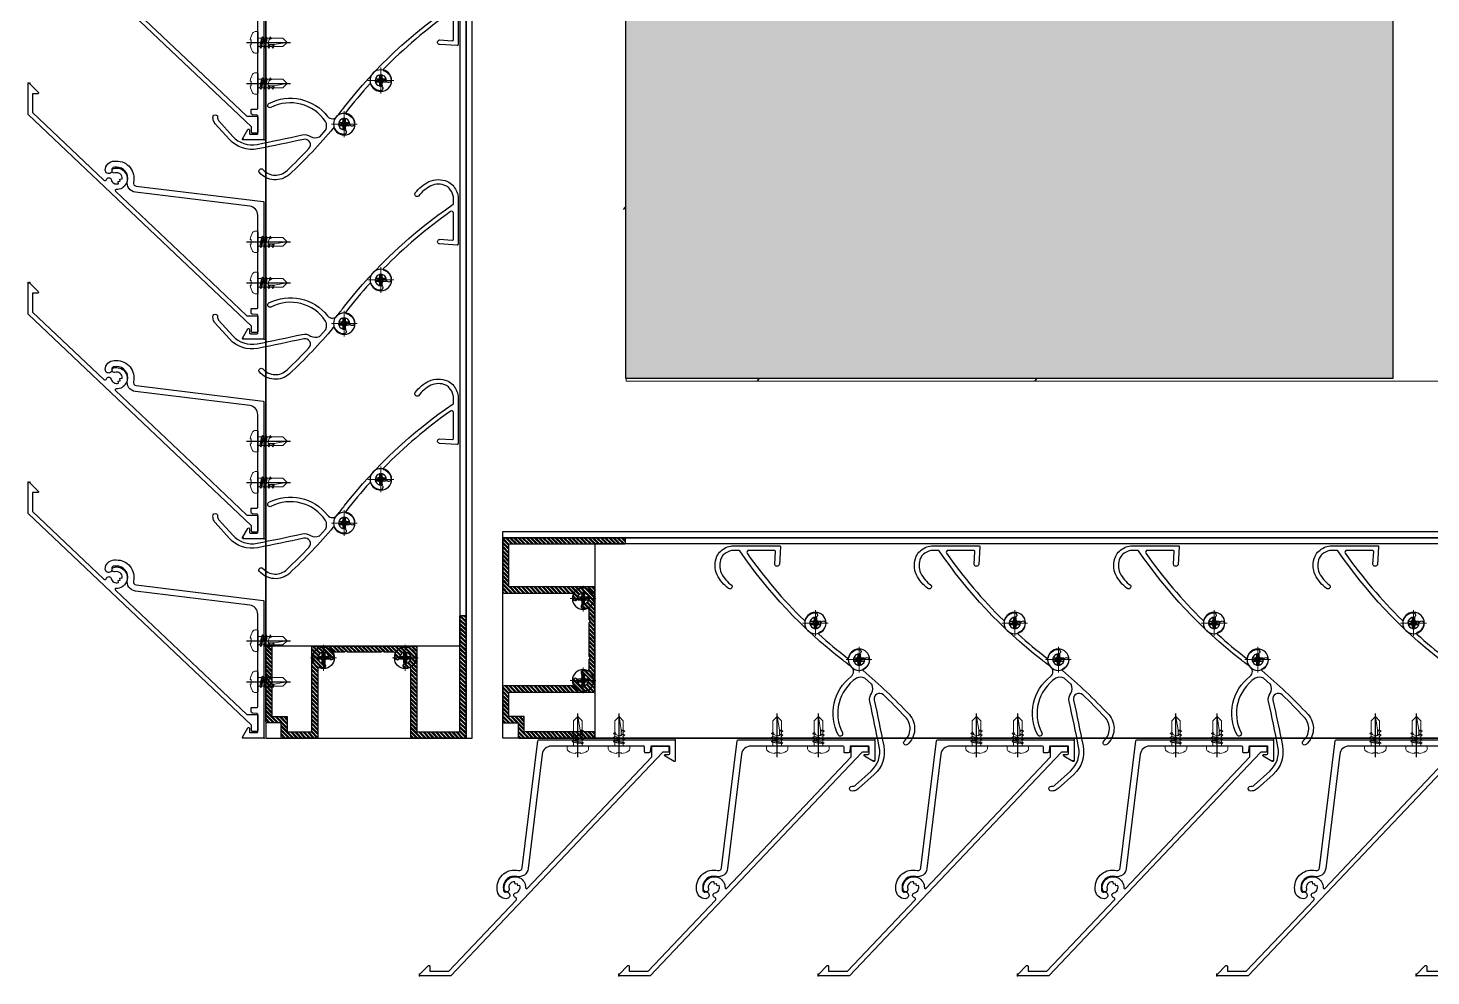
# Model space of a CAD drawing. Header units: millimetres. Extents: x 652937 to 1670132, y 1473552 to 2851037.
# Drawn here: x 754603.4 to 755060.8, y 1540720.6 to 1541029.5 of the extents above; entities that cross this region are included whole.
import ezdxf

# ---------------------------------------------------------------- set-up
doc = ezdxf.new("R2010")
doc.units = ezdxf.units.MM
doc.linetypes.add('CENTER', pattern=[50.800000000000004, 31.75, -6.35, 6.35, -6.35])
doc.linetypes.add('HIDDEN', pattern=[0.375, 0.25, -0.125])
for name, color, linetype in [('000 - CONCRETE_COL_HATCH_', 251, 'Continuous'), ('000 - CONCRETE_COL_MAIN_COLOR_1', 5, 'Continuous'), ('000 - CONCRETE_COL_WIPEOUT_', 250, 'Continuous'), ('010 - ASPG_ACCESSORIES_MAIN_COLOR_1', 1, 'Continuous'), ('010 - ASPG_EXTR_MAIN_COLOR_2', 2, 'Continuous'), ('010 - ASPG_FRAMING_CUT_COLOR_4', 4, 'Continuous'), ('010 - ASPG_FRAMING_HATCH_', 251, 'Continuous'), ('010 - ASPG_FRAMING_MAIN_COLOR_2', 2, 'Continuous'), ('010 - ASPG_FRAMING_SUB_COLOR_2', 1, 'Continuous'), ('010 - ASPG_FRAMING_WIPEOUT_', 250, 'Continuous'), ('BOLT & SCREW', 251, 'Continuous'), ('Center Line', 1, 'CENTER'), ('DIM', 1, 'Continuous'), ('TEXT', 3, 'Continuous')]:
    doc.layers.add(name, color=color, linetype=linetype)
doc.layers.add('010 - ASPG_EXTR_DEF_SUB', color=250, linetype='Continuous', plot=False)
for name, color, linetype, lineweight in [('12-GRID', 1, 'CENTER', 13), ('A-WALL', 2, 'Continuous', 25), ('S-230-A-FLOOR', 2, 'Continuous', 9), ('SCREW', 8, 'Continuous', 5)]:
    doc.layers.add(name, color=color, linetype=linetype, lineweight=lineweight)

# ---------------------------------------------------------------- blocks, each defined once
blk = doc.blocks.new('C25')
at = {"layer": 'S-230-A-FLOOR', "color": 251}
for p, q in [((-2.328306436538696e-10, 0.06864600256085396), (-6.984919309616089e-10, -0.06864600256085396)), ((-0.0686460027936846, 0), (0.0686460017459467, -2.328306436538696e-10))]:
    blk.add_line(p, q, dxfattribs=at)
at = {"layer": 'S-230-A-FLOOR', "color": 11, "linetype": 'HIDDEN', "ltscale": 5}
blk.add_lwpolyline([(0.1249999984866008, 0.1999999999534339), (0.1249999989522621, -0.2000000001862645), (-0.1250000006984919, -0.2000000004190952), (-0.1250000004656613, 0.1999999997206032)], close=True, dxfattribs=at)
blk = doc.blocks.new('*U8334')
blk.add_wipeout([(125.02906553161912, 200.01819018012532), (125.0290655316191, -200.01805792056334), (-125.0289782335518, -200.0180787968487), (-125.0289782335518, 200.01816930383995)]).dxf.layer = '000 - CONCRETE_COL_WIPEOUT_'
at = {"layer": '000 - CONCRETE_COL_HATCH_'}
h = blk.add_hatch(dxfattribs=at)
h.set_pattern_fill('AR-CONC', color=256, scale=0.05, style=0)
h.set_pattern_definition([(49.99999999999999, (0, 0), (9.1092334498002, -0.7969542769451543), [0.9525000000000001, -10.4775]), (355, (0, 0), (-1.762171071248467, 9.552842261951758), [0.762, -8.3820292085]), (100.4514447, (0.7591003500000001, -0.066412675), (7.347062354517664, 8.755887595609755), [0.80950044, -8.904512229999998]), (46.18420000000001, (0, 2.54), (13.5539520446065, -2.102116396636358), [1.42875, -15.71625]), (96.63555760999996, (1.129495, 2.364825), (11.87020670257515, 12.37130622988608), [1.214251157, -13.356780408]), (351.1841511700001, (0, 2.54), (11.87020670324885, 12.37130622927663), [1.1429983535, -12.572986596]), (21, (1.27, 1.905), (7.580719563456625, -5.11325990935438), [0.9525000000000001, -10.4775]), (326.0000000000001, (1.27, 1.905), (3.090101417382354, 9.209398306115963), [0.762, -8.382]), (71.45144499999999, (1.90172663, 1.478895005), (10.67082096393581, 4.096138444295263), [0.8095004400000001, -8.90449688]), (37.50000000000001, (0, 0), (0.1544301625295909, 4.227751943657656), [0, -8.2804, 0, -8.509, 0, -8.41375]), (7.499999999999999, (0, 0), (3.340983125515288, 5.009028740905975), [0, -4.8514, 0, -8.0899, 0, -3.20675]), (327.5, (-2.8321, 0), (6.77952975834357, -0.2864371996336722), [0, -3.175, 0, -9.906, 0, -13.1445]), (317.5, (-4.1021, 0), (7.406459069300903, 1.271324551666652), [0, -4.1275, 0, -6.578600000000001, 0, -9.3345])])
h.paths.add_polyline_path([(-125.0290218825891, -200.018134488487), (-125.0290218825891, 200.0181136122017), (125.0290218825891, 200.018134488487), (125.0290218825891, -200.0181136122017)])
at = {"layer": '000 - CONCRETE_COL_MAIN_COLOR_1'}
blk.add_lwpolyline([(-125.0290218825891, -200.018134488487), (-125.0290218825891, 200.0181136122017), (125.0290218825891, 200.018134488487), (125.0290218825891, -200.0181136122017), (-125.0290218825891, -200.018134488487)], close=True, dxfattribs=at)
blk = doc.blocks.new('W-1-PP18-ST_ENT3_REV02_20260413-050421_PP18_ENT3_MAIN_PLAN')
at = {"layer": 'TEXT'}
h = blk.add_hatch(dxfattribs=at)
h.set_pattern_fill('ANSI34', color=250, scale=21.83100767730449, angle=305.7689957793228)
h.set_pattern_definition([(230.0083080653204, (16484.82354204194, -22407.65041881241), (318.6218556715972, -267.276760314056), []), (230.0083080653204, (16387.17373050773, -22416.20793845505), (318.6218556715972, -267.276760314056), []), (230.0083080653204, (16289.52391897351, -22424.76545809768), (318.6218556715972, -267.276760314056), []), (230.0083080653204, (16191.87388997548, -22433.3229965996), (318.6218556715972, -267.276760314056), [])])
h.paths.add_polyline_path([(8351.9099206666, -15550.10326229967), (8350.218025129521, 1004.77125053294), (20060.18423601077, 1006.600863533095), (20061.87613178068, -15548.27364929952)], flags=16)
h.paths.add_polyline_path([(8201.931672031293, -15700.12501231395), (8201.109208492795, 1155.654514906928), (20210.65068731573, 1155.931012239307), (20211.47315085423, -15699.84851498157)])
at = {"layer": 'A-WALL', "color": 2, "lineweight": 13}
blk.add_lwpolyline([(19934.87964649708, 1155.923065263778), (20209.82150998921, 1155.924234772101), (20209.88444830314, 730.0233794376254)], dxfattribs=at)
at = {"layer": 'DIM', "color": 4, "xscale": 1000, "yscale": 1000, "zscale": 1000, "rotation": 180.0083083312035}
blk.add_blockref('C25', (20084.85064210859, 955.0269860774279), dxfattribs=at)
blk.add_blockref('*U8334', (20084.85064298171, 955.0269863102585))
blk = doc.blocks.new('*U9351')
at = {"layer": '12-GRID', "color": 8, "linetype": 'CENTER'}
for p, q in [((5.684341886080801e-14, -6.200000000000029), (5.684341886080801e-14, 2.200000000000029)), ((-4.199999999999973, -2), (4.200000000000085, -2))]:
    blk.add_line(p, q, dxfattribs=at)
at = {"layer": 'BOLT & SCREW'}
for p, q in [((-0.553537628269381, -1.771128018217196), (-1.767499999999847, -1.558125000000442)), ((-0.553537628269381, -2.228871981782805), (-1.767500000000483, -2.441875000000354)), ((-0.4577439635652332, -1.771128018217196), (-0.8837500000000146, -1.558125000000442)), ((-0.4577439635652332, -2.228871981782805), (-0.8837500000000146, -2.441875000000354)), ((-0.2288719817826677, -1.446462371730204), (-0.4418749999998197, -0.2325000000002947)), ((-0.2288719817826677, -1.542256036434869), (-0.4418749999998197, -1.116250000000048)), ((-0.2288719817826677, -2.457743963565131), (-0.4418749999998197, -2.883750000000271)), ((-0.2288719817821107, -2.553537628269438), (-0.4418749999998197, -3.767500000000023)), ((0.2288719817822642, -1.446462371730562), (0.4418749999996946, -0.2324999999999764)), ((0.2288719817822642, -1.542256036434869), (0.4418749999996946, -1.116250000000048)), ((0.4418749999996946, -2.883750000000271), (0.2288719817829008, -2.457743963565131)), ((0.2288719817829008, -2.553537628269438), (0.4418749999999732, -3.767500000000023)), ((0.4577439635647103, -1.771128018217196), (0.8837499999994917, -1.558125000000442)), ((0.4577439635647103, -2.228871981782805), (0.8837500000001283, -2.441874999999877)), ((0.5535376282692559, -1.771128018217196), (1.767500000000001, -1.558125000000124)), ((0.5535376282692559, -2.228871981782805), (1.767500000000001, -2.441874999999877))]:
    blk.add_line(p, q, dxfattribs=at)
for points in [[(-1.767500000000006, -1.558125000000442), (-0.8837500000001342, -1.558125000000442, 0.4142135623730394), (-0.4418749999998197, -1.116250000000048), (-0.4418749999998197, -0.2325000000002947), (0.4418749999996946, -0.2324999999999764), (0.4418749999996946, -1.116250000000048, 0.4142135623731505), (0.8837500000000089, -1.558125000000442), (1.76750000000012, -1.558125000000124), (1.76750000000012, -2.441874999999877), (0.8837500000000089, -2.441874999999877, 0.414213562373095), (0.4418749999996946, -2.883750000000271), (0.4418749999999732, -3.767500000000023), (-0.4418749999998197, -3.767500000000023), (-0.4418749999998197, -2.883750000000271, 0.4142135623730397), (-0.8837500000001342, -2.441875000000354), (-1.767500000000483, -2.441875000000354)], [(0.2288719817829008, -2.457743963565131, -0.414213562373095), (0.4577439635645909, -2.228871981782805), (0.5535376282692559, -2.228871981782805), (0.5535376282692559, -1.771128018217196), (0.4577439635645909, -1.771128018217196, -0.4142135623730951), (0.228871981782105, -1.542256036434869), (0.228871981782105, -1.446462371730562), (-0.2288719817826677, -1.446462371730204), (-0.2288719817826677, -1.542256036434869, -0.4142135623730951), (-0.4577439635649944, -1.771128018217196), (-0.553537628269381, -1.771128018217196), (-0.553537628269381, -2.228871981782805), (-0.4577439635649944, -2.228871981782805, -0.4142135623730951), (-0.2288719817826677, -2.457743963565131), (-0.2288719817822698, -2.553537628269438), (0.2288719817829008, -2.553537628269438)]]:
    blk.add_lwpolyline(points, format="xyb", close=True, dxfattribs=at)
blk.add_circle((5.684341886080801e-14, -2), 3.5, dxfattribs=at)
blk = doc.blocks.new('000_ASPG_TYP_FILES_20260218-010703_FRAME_EXTR_')
at = {"layer": '010 - ASPG_FRAMING_HATCH_'}
h = blk.add_hatch(dxfattribs=at)
h.set_pattern_fill('ANSI32', color=256, scale=0.1, angle=180)
h.set_pattern_definition([(225, (0, 0), (0.6735192090801866, -0.6735192090801868), []), (225, (-0.4490130000000001, 5.498823332255506e-17), (0.6735192090801866, -0.6735192090801868), [])])
edge = h.paths.add_edge_path()
edge.add_line((1.999999996740371, 15.99999999965075), (1.999999996740371, 1.999999999941792))
edge.add_line((1.999999996740371, 1.999999999941792), (39.69999999750871, 1.999999999941792))
edge.add_arc((39.69999999730499, 1.700000000040752), 0.2999999999010399, -3.891028654834372e-08, 89.99999996109239, ccw=False)
edge.add_line((39.99999999720603, 1.699999999837019), (39.99999999720603, 0.2999999996973202))
edge.add_arc((39.69999999750872, 0.2999999996973131), 0.2999999996973131, -90.00000000000142, 1.4210854715202004e-12, ccw=False)
edge.add_line((39.69999999750871, 0), (0.2999999996973202, 0))
edge.add_arc((0.2999999996973273, 0.2999999996973273), 0.2999999996973273, 180.0000000000013, 269.99999999999864, ccw=False)
edge.add_line((0, 0.2999999996973202), (0, 17.69999999989523))
edge.add_arc((0.2999999999301508, 17.70000000012806), 0.2999999999301508, 90.00000004446741, 180.0000000444674, ccw=False)
edge.add_line((0.2999999996973202, 18.00000000005821), (22.5570233851904, 18.00000000005821))
edge.add_arc((22.5570233856712, 18.50000000026317), 0.5000000002049632, 269.9999999449049, 380.2095453190142)
edge.add_arc((26.1699999981368, 19.82999999686102), 3.349999998908497, 182.0637942974167, 200.2095453254992, ccw=False)
edge.add_arc((23.58168000320438, 19.73672835517209), 0.7599999998138507, 2.0637943418387863, 182.0637943418388, ccw=False)
edge.add_arc((26.16999999910358, 19.82999999939922), 1.830000000338361, 182.0637943388468, 447.9362056470717)
edge.add_arc((26.263271644013, 22.41831999551505), 0.7600000000549151, 87.93620564125177, 267.9362056412518, ccw=False)
edge.add_arc((26.16999999863267, 19.8300000075356), 3.349999992334041, 69.79045460402187, 87.9362056313708, ccw=False)
edge.add_arc((27.49999999788272, 23.44297661244421), 0.5000000006038865, 249.7904545688332, 359.9999999442181)
edge.add_line((27.9999999984866, 23.44297661195742), (27.9999999984866, 26.67999999993481))
edge.add_line((27.9999999984866, 26.67999999993481), (28.49999999674037, 27.17999999958556))
edge.add_line((28.49999999674037, 27.17999999958556), (27.9999999984866, 27.67999999970198))
edge.add_line((27.9999999984866, 27.67999999970198), (27.9999999984866, 38.61999999982072))
edge.add_line((27.9999999984866, 38.61999999982072), (28.49999999674037, 39.11999999993714))
edge.add_line((28.49999999674037, 39.11999999993714), (27.9999999984866, 39.62000000005355))
edge.add_line((27.9999999984866, 39.62000000005355), (27.9999999984866, 42.85702338756528))
edge.add_arc((27.49999999787862, 42.85702338707262), 0.5000000006079759, 5.645408219420843e-08, 110.2095454304945)
edge.add_arc((26.16999999884449, 46.46999999186602), 3.349999992147246, 272.0637943651193, 290.20954539329375, ccw=False)
edge.add_arc((26.263271644013, 43.88168000403675), 0.7600000000258301, 92.06379435882718, 272.0637943588272, ccw=False)
edge.add_arc((26.16999999910502, 46.47000000012492), 1.830000000339747, 272.0637943528818, 537.9362056611998)
edge.add_arc((23.58168000320438, 46.56327164435061), 0.7599999998138507, 177.9362056581612, 357.9362056581612, ccw=False)
edge.add_arc((26.16999999825318, 46.47000000263876), 3.349999999025627, 159.7904546748206, 177.9362057022633, ccw=False)
edge.add_arc((22.55702338551316, 47.7999999994954), 0.500000000434755, 339.790454661877, 450.0000000369852)
edge.add_line((22.5570233851904, 48.29999999993015), (0.2999999996973202, 48.29999999993015))
edge.add_arc((0.2999999996973095, 48.59999999962746), 0.2999999996973131, 179.9999999999987, 270.00000000000205, ccw=False)
edge.add_line((0, 48.59999999962747), (0, 59.99999999994179))
edge.add_arc((0.2999999996973202, 59.99999999994179), 0.2999999996973202, 90, 180, ccw=False)
edge.add_line((0.2999999996973202, 60.29999999963911), (4.999999997438863, 60.29999999963911))
edge.add_line((4.999999997438863, 60.29999999963911), (4.999999997438863, 64.99999999959255))
edge.add_arc((5.299999997369017, 64.99999999982538), 0.2999999999301544, 90.0000000444681, 180.0000000444674, ccw=False)
edge.add_line((5.299999997136183, 65.29999999975553), (29.99999999883585, 65.29999999975553))
edge.add_line((29.99999999883585, 65.29999999975553), (29.99999999883585, 63.59999999997672))
edge.add_arc((29.69999999890567, 63.59999999974391), 0.2999999999301721, -89.99999995552861, 4.4463320136856055e-08, ccw=False)
edge.add_line((29.69999999913853, 63.29999999981374), (7.299999997485429, 63.29999999981374))
edge.add_arc((7.29999999771826, 62.99999999988358), 0.2999999999301508, 90.00000004446738, 180.0000000444674)
edge.add_line((6.999999997788109, 62.99999999965075), (6.999999997788109, 58.29999999969732))
edge.add_line((6.999999997788109, 58.29999999969732), (2.300000000162981, 58.29999999969732))
edge.add_arc((2.299999998300336, 57.99999999813735), 0.3000000015599653, 89.99999964426098, 179.999999644261)
edge.add_line((1.999999996740371, 58), (1.999999996740371, 50.60000000003492))
edge.add_arc((2.299999998533172, 50.60000000166475), 0.3000000017928013, 180.000000311273, 270.0000003112706)
edge.add_line((2.300000000162981, 50.29999999987194), (29.69999999913853, 50.29999999987194))
edge.add_arc((29.6999999989348, 49.9999999999709), 0.299999999901047, -3.890897914970992e-08, 89.99999996109108, ccw=False)
edge.add_line((29.99999999883585, 49.99999999976717), (29.99999999883585, 26.67999999993481))
edge.add_line((29.99999999883585, 26.67999999993481), (29.99999999883585, 16.29999999981374))
edge.add_arc((29.6999999989057, 16.2999999995809), 0.2999999999301508, -89.99999995553259, 4.446741286301403e-08, ccw=False)
edge.add_line((29.69999999913853, 15.99999999965075), (1.999999996740371, 15.99999999965075))
at = {"layer": '010 - ASPG_FRAMING_CUT_COLOR_4'}
blk.add_lwpolyline([(1.999999996740371, 15.99999999965075), (1.999999996740371, 1.999999999941792), (39.69999999750871, 1.999999999941792, -0.4142135623731089), (39.99999999720603, 1.699999999837019), (39.99999999720603, 0.2999999996973202, -0.4142135623731089), (39.69999999750871, 0), (0.2999999996973202, 0, -0.4142135623730811), (0, 0.2999999996973202), (0, 17.69999999989523, -0.4142135623730951), (0.2999999996973202, 18.00000000005821), (22.5570233851904, 18.00000000005821, 0.5217296884731124), (23.02624112786725, 18.67272727261297, -0.07934163687482358), (22.82217297761235, 19.70935906958766, -1), (24.34118702879641, 19.76409764075652, 2.296345716993233), (26.23590235819574, 21.65881296969019, -1), (26.29064092983026, 23.17782702133991, -0.0793416368716021), (27.32727272447664, 22.9737588702119, 0.5217296884801942), (27.9999999984866, 23.44297661195742), (27.9999999984866, 26.67999999993481), (28.49999999674037, 27.17999999958556), (27.9999999984866, 27.67999999970198), (27.9999999984866, 38.61999999982072), (28.49999999674037, 39.11999999993714), (27.9999999984866, 39.62000000005355), (27.9999999984866, 42.85702338756528, 0.5217296884727316), (27.32727272447664, 43.3262411293108, -0.07934163687522733), (26.29064092983026, 43.122172978241, -1), (26.23590235819574, 44.64118702983251, 2.296345716995783), (24.34118702879641, 46.53590235876618, -1), (22.82217297761235, 46.59064092993503, -0.07934163687201433), (23.02624112786725, 47.62727272690972, 0.5217296884786579), (22.5570233851904, 48.29999999993015), (0.2999999996973202, 48.29999999993015, -0.4142135623731158), (0, 48.59999999962747), (0, 59.99999999994179, -0.414213562373095), (0.2999999996973202, 60.29999999963911), (4.999999997438863, 60.29999999963911), (4.999999997438863, 64.99999999959255, -0.4142135623730879), (5.299999997136183, 65.29999999975553), (29.99999999883585, 65.29999999975553), (29.99999999883585, 63.59999999997672, -0.4142135623730533), (29.69999999913853, 63.29999999981374), (7.299999997485429, 63.29999999981374, 0.4142135623730949), (6.999999997788109, 62.99999999965075), (6.999999997788109, 58.29999999969732), (2.300000000162981, 58.29999999969732, 0.4142135623730948), (1.999999996740371, 58), (1.999999996740371, 50.60000000003492, 0.4142135623730845), (2.300000000162981, 50.29999999987194), (29.69999999913853, 50.29999999987194, -0.4142135623730951), (29.99999999883585, 49.99999999976717), (29.99999999883585, 26.67999999993481), (29.99999999883585, 16.29999999981374, -0.4142135623730951), (29.69999999913853, 15.99999999965075)], format="xyb", close=True, dxfattribs=at)
for p in [(26.16999999736436, 48.46999999973923), (26.16999999736436, 21.82999999966705)]:
    blk.add_blockref('*U9351', p)
blk = doc.blocks.new('PZG35-9D5')
at = {"layer": 'Center Line'}
blk.add_line((1.4210854715202e-14, 3.733653355866409), (1.4210854715202e-14, -10.53404386090006), dxfattribs=at)
at = {"layer": 'SCREW', "color": 8}
for p, q in [((-1.399999999999963, 2.842170943040401e-14), (-1.399999999999963, -1.090192378864657)), ((1.399999999999991, 0), (1.399999999999991, -0.5901923788647139)), ((-1.850000000000009, -1.399999999999977), (1.850000000000037, -0.8999999999999773)), ((-1.850000000000009, -1.399999999999977), (-1.399999999999963, -1.090192378864685)), ((-1.850000000000009, -1.399999999999977), (-1.399999999999963, -1.709807621135297)), ((-1.850000000000009, -2.699999999999989), (1.850000000000037, -2.199999999999989)), ((-1.850000000000009, -2.699999999999989), (-1.399999999999963, -2.390192378864697)), ((-1.850000000000009, -2.699999999999989), (-1.399999999999963, -3.009807621135309)), ((-1.850000000000009, -4), (-1.399999999999963, -3.690192378864708)), ((-1.850000000000009, -4), (-0.9911470940920566, -3.883938796498938)), ((-1.850000000000009, -4), (-1.399999999999963, -4.30980762113532)), ((-1.399999999999963, -1.090192378864685), (1.399999999999991, -0.5901923788646855)), ((-1.399999999999963, -1.709807621135297), (1.399999999999991, -1.209807621135297)), ((-1.399999999999963, -1.709807621135269), (-1.399999999999963, -2.390192378864697)), ((-1.399999999999963, -2.390192378864697), (1.399999999999991, -1.890192378864697)), ((-1.399999999999963, -3.009807621135309), (1.399999999999991, -2.509807621135309)), ((-1.399999999999963, -3.009807621135309), (-1.399999999999963, -3.690192378864708)), ((-1.399999999999963, -3.690192378864708), (-0.8446989986695002, -3.591031485769975)), ((-1.399999999999963, -4.30980762113532), (-1.184865735341859, -4.271390788160659)), ((-1.399999999999963, -4.309807621135349), (-1.399999999999963, -8.099999999999966)), ((0.5619885887190463, -3.339837273736322), (1.399999999999991, -3.190192378864708)), ((0.7141825614195483, -3.653488843051434), (1.850000000000037, -3.5)), ((0.7141825614195483, -3.932275020881832), (1.399999999999991, -3.80980762113532)), ((0.7141825614195483, -4.612659778611231), (1.399999999999991, -4.49019237886472)), ((1.850000000000037, -0.8999999999999773), (1.399999999999991, -0.5901923788646855)), ((1.850000000000037, -0.8999999999999773), (1.399999999999991, -1.209807621135297)), ((1.399999999999991, -1.209807621135269), (1.399999999999991, -1.890192378864725)), ((1.850000000000037, -2.199999999999989), (1.399999999999991, -1.890192378864697)), ((1.850000000000037, -2.199999999999989), (1.399999999999991, -2.509807621135309)), ((1.399999999999991, -2.50980762113528), (1.399999999999991, -3.190192378864708)), ((1.850000000000037, -3.5), (1.399999999999991, -3.190192378864708)), ((1.850000000000037, -3.5), (1.399999999999991, -3.80980762113532)), ((1.399999999999991, -3.809807621135349), (1.399999999999991, -4.490192378864691)), ((1.850000000000037, -4.800000000000011), (1.399999999999991, -4.49019237886472)), ((1.4210854715202e-14, -9.5), (-1.399999999999963, -8.099999999999966)), ((1.4210854715202e-14, -9.5), (1.399999999999991, -8.099999999999966)), ((0.7141825614195483, -4.953488843051389), (1.850000000000037, -4.800000000000011)), ((0.7141825614195483, -5.232275020881843), (1.399999999999991, -5.109807621135332)), ((1.850000000000037, -4.800000000000011), (1.399999999999991, -5.109807621135332)), ((1.399999999999991, -5.109807621135332), (1.399999999999991, -8.099999999999966))]:
    blk.add_line(p, q, dxfattribs=at)
blk.add_lwpolyline([(1.4210854715202e-14, -9.5), (0.7141825614195483, -5.232275020881843), (0.7141825614195483, -3.600899293750615, 0.4176573264866609), (0.4106596181599826, -3.300919979679151, 0.1081021898226624), (-0.8446989986694433, -3.591031485769975), (-1.399999999999991, -4.701675652739141)], format="xyb", dxfattribs=at)
blk = doc.blocks.new('*U9352')
at = {"layer": 'SCREW', "color": 6}
blk.add_lwpolyline([(3.026373332565058, 1.780836269555209, 0.09905967801670053), (0.7999999999999687, 2.546427498927414), (0.7999999999999687, 2.274284095813357), (-0.800000000000054, 2.274284095813357), (-0.800000000000054, 2.546427498927414, 0.09905967801670058), (-3.026373332565143, 1.780836269555209, 0.2665876613401604), (-3.500000000000043, 0.9556546004010897), (-3.500000000000043, 0.1999999999999886, 0.4142135623730938), (-3.300000000000054, 0), (3.299999999999997, 0, 0.4142135623731049), (3.499999999999986, 0.1999999999999886), (3.499999999999957, 0.9556546004010897, 0.2665876613401604)], format="xyb", close=True, dxfattribs=at)
at = {"layer": 'SCREW'}
blk.add_blockref('PZG35-9D5', (-1.4210854715202e-14, 0), dxfattribs=at)
blk = doc.blocks.new('*U9355')
blk.add_point((0, 0))
at = {"layer": '010 - ASPG_ACCESSORIES_MAIN_COLOR_1'}
blk.add_lwpolyline([(-39.69999999902211, -0.5999999995172398, 0.4142135623731156), (-39.99999999883585, -0.8999999995638059), (-39.99999999883585, -7.366962144914214, 0.5773502691897371), (-39.65044321701862, -7.568778847059366), (-36.64260295056738, -5.832201459393036, 0.7673269879794871), (-36.78520590183325, -5.299999999645297), (-37.89999999874271, -5.299999999645297, -0.4142135623735732), (-38.19999999902211, -4.999999999656938), (-38.19999999902211, -2.799999999587089, -0.4142135623730951), (-37.99999999883585, -2.59999999951724), (-32.18326623388566, -2.59999999951724, -0.3888787318530097), (-31.98402729420923, -2.782568851142787), (-31.8474567013327, -4.343577870872468, 0.3888787318530089), (-31.34935935237445, -4.799999999528882), (-30.29999999911524, -4.799999999528882, 0.4142135623732408), (-29.99999999883585, -4.499999999540523), (-29.99999999883585, -2.899999999505599, -0.4142135623731785), (-29.69999999902211, -2.59999999951724), (0.4107479506637901, -2.59999999951724, -0.3789692262628873), (3.38851808081381, -5.235465979035143), (7.952927200356498, -42.5207682372482, 0.4465929586642906), (11.6177961837966, -45.07649022702281, -0.4898018444424612), (16.07846395508386, -48.68238816667036), (16.06490363762714, -49.36225294566866, -0.1824796859550777), (15.80227640201338, -50.01801436272836, -0.2679491924113072), (15.32539491611533, -50.16829426406803, 1.122114645179816), (15.09990952932276, -52.3421093734276, 0.4050039718497206), (18.0645059288945, -49.40213623346681), (18.07806624681689, -48.72227145435209, 0.4898054953707174), (11.15966573380865, -43.12966807454978, -0.4465970485362636), (9.938031048281118, -42.27776159492242), (4.866356541635469, -0.8481197821154633, 0.3641755342157969), (4.570876519894227, -0.5999999995172398)], format="xyb", close=True, dxfattribs=at)
at = {"layer": '010 - ASPG_EXTR_DEF_SUB'}
for p in [(-39.99999999883585, -0.4999999995172402), (43.44495566345738, -76.89999999944341), (43.44495566345738, -77.49999999954052)]:
    blk.add_point(p, dxfattribs=at)
at = {"layer": '010 - ASPG_EXTR_MAIN_COLOR_2'}
blk.add_lwpolyline([(11.37409105408005, -48.15170148877115), (11.47245816211216, -47.43577758665815), (12.17779493960552, -47.55667202338264), (12.29266474000178, -46.78670596401826, -0.5355375090189683), (14.1918134491425, -49.16870282323253, 0.9915718169393263), (15.66379558271728, -49.57599316951273, 1.157025413028558), (8.792231505503878, -48.77291728999153, -0.6885576205791355), (8.274611146422103, -48.98797988444021), (-17.14292736421339, -22.16859813180672), (-32.34153279638849, -6.131750148785431), (-32.34153279638849, -2.899999981694054, 0.4143115081626392), (-32.64163311407901, -2.59999999951724), (-37.54163311352022, -2.59999999951724, 0.4141156188887998), (-37.84153278893791, -2.899999981635847), (-37.84153278893791, -4.299999988411218, 0.4142135623731781), (-37.54153279098682, -4.599999986478724), (-35.98884801496752, -4.599999986478724, -0.205894629290155), (-35.77110154624097, -4.693635078269653), (33.22969053988345, -77.49999999954052), (43.14495566324331, -77.49999999954052, 0.6681786376628355), (43.35708769806661, -76.98786796536915), (40.5215537941549, -74.1523340573247, 0.6681786381757795), (40.00942175951786, -74.36446609156592), (40.00942175951786, -75.99999999802712), (33.87471885257401, -75.99999999802712), (11.86384030175395, -52.7751643466243, -0.5583539238224016), (12.08261241135187, -51.95244935475676, 0.7662751832817146), (12.03674733010121, -50.39291741001107, -0.4385828234445206), (10.70630855322815, -48.05207626283555)], format="xyb", close=True, dxfattribs=at)
at = {"layer": 'SCREW', "rotation": 180}
for p in [(-21.64901723782532, -2.499999999924694), (-8.237076249206439, -2.499999999924694)]:
    blk.add_blockref('*U9352', p, dxfattribs=at)
blk = doc.blocks.new('*U6676')
blk.add_wipeout([(1083, 4.000000001158696), (60.00000000297592, 4.000000000000227), (60.00000000297592, 69.29999999999995), (1083, 69.30000000115865)]).dxf.layer = '010 - ASPG_FRAMING_WIPEOUT_'
at = {"layer": '010 - ASPG_FRAMING_MAIN_COLOR_2'}
blk.add_lwpolyline([(1053.000000001164, 69.3000000011585), (90.00000000181171, 69.3), (90.00000000181171, 6), (1053.000000001164, 6.000000001158494)], close=True, dxfattribs=at)
at = {"layer": '010 - ASPG_FRAMING_SUB_COLOR_2'}
for points in [[(1083, 4.000000001158494), (60.00000000297587, 4), (60.00000000297587, 69.3), (1083, 69.3000000011585)], [(60.00000000297587, 2.000000000715772), (60.00000000297587, 4), (1083, 4.000000001158494), (1083, 2.000000001874266)]]:
    blk.add_lwpolyline(points, close=True, dxfattribs=at)
at = {"color": 1, "xscale": -1, "rotation": 180}
for p in [(741.7703094601164, 69.3), (806.7703094601164, 69.3), (871.7703094601164, 69.3), (936.7703094601164, 69.3), (1001.770309460116, 69.3), (1066.770309460117, 69.3)]:
    blk.add_blockref('*U9355', p, dxfattribs=at)
at = {"xscale": -1}
blk.add_blockref('000_ASPG_TYP_FILES_20260218-010703_FRAME_EXTR_', (1083, 4.000000001158494), dxfattribs=at)
blk = doc.blocks.new('*U8775')
blk.add_wipeout([(1846.3000000012119, 4.000000002472461), (60.00000000297587, 4), (60.00000000297587, 69.29999999999927), (1846.3000000012119, 69.30000000247219)]).dxf.layer = '010 - ASPG_FRAMING_WIPEOUT_'
at = {"layer": '010 - ASPG_FRAMING_MAIN_COLOR_2'}
blk.add_lwpolyline([(1816.300000002376, 69.30000000247242), (90.00000000181171, 69.3), (90.00000000181171, 6), (1816.300000002376, 6.000000002472433)], close=True, dxfattribs=at)
at = {"layer": '010 - ASPG_FRAMING_SUB_COLOR_2'}
for points in [[(1846.300000001212, 4.000000002472433), (60.00000000297587, 4), (60.00000000297587, 69.3), (1846.300000001212, 69.30000000247242)], [(60.00000000297587, 2.000000000715772), (60.00000000297587, 4), (1846.300000001212, 4.000000002472433), (1846.300000001212, 2.000000003188205)]]:
    blk.add_lwpolyline(points, close=True, dxfattribs=at)
at = {"color": 1, "rotation": 180}
for p in [(1611.300000002375, 69.3), (1676.300000002375, 69.3), (1741.300000002375, 69.3), (1806.300000002375, 69.3)]:
    blk.add_blockref('*U9355', p, dxfattribs=at)
at = {"xscale": -1}
blk.add_blockref('000_ASPG_TYP_FILES_20260218-010703_FRAME_EXTR_', (1846.300000001212, 4.000000002472433), dxfattribs=at)
blk = doc.blocks.new('*U8774')
at = {"layer": '010 - ASPG_EXTR_DEF_SUB', "color": 152, "true_color": 0x2776bb}
for p in [(715, -1.377173930450226e-10), (780, -1.502371560491156e-10), (845, -1.627569190532085e-10)]:
    blk.add_point(p, dxfattribs=at)
at = {"layer": '010 - ASPG_EXTR_MAIN_COLOR_2', "color": 2}
blk.add_lwpolyline([(660.561955856625, 33.06505110451539, 0.07704788012868193), (693.7415275620297, 68.43644483817329, -0.2476739044870795), (693.9891886156984, 68.56714037129709), (695.9840893819928, 68.56714037129709, -0.04413111325910057), (696.4728248161264, 68.50458020221262, -0.1258462906385483), (698.9636769010685, 67.20642238190916, -0.09885145914925667), (699.8173400671221, 66.03380806527852, -0.2058282691334744), (699.7936664214358, 61.20460651109747, -0.1151163694662807), (696.3683241284452, 57.180721805655, 0.822373071447778), (697.4550462905318, 56.10392398624967, 0.109184526549196), (701.1486009340733, 60.55948756878783, 0.2083234795678962), (701.1894268463366, 66.64026457495342, 0.1005277992320483), (699.9723091390915, 68.31671042169032, 0.1451157280627245), (696.2923091310076, 70.0671403713553), (680.7587749278173, 70.0671403713553, 0.4336592857269459), (680.4594267569482, 69.74737493500865), (680.8413778650574, 63.96271307491983, 0.0820690263538202), (680.8636512933299, 63.86745857021592, 0.7206537881255028), (682.3290865048766, 63.97254170028313, 0.07922428198988747), (682.3377835312858, 64.06661670514436), (682.0687732263468, 68.14078645622644, -0.4336592857264138), (682.4679041211493, 68.56714037129709), (690.8611929877661, 68.5671403713553, -0.6073848710044985), (691.3521102210507, 67.62217621312297, -0.04582868044492008), (672.7838222887367, 45.76076047354431, -0.5604921351226578), (672.2875053561293, 45.88571992119827, 0.3178599151680848), (669.2119114198722, 48.23749049513421, 0.9532878111822051), (669.0820726789534, 46.7159340955462, -2.423003988231831), (667.2580695222132, 44.8917371753399, 0.9523147976297285), (665.7363446820527, 44.76348824833107, 0.3008214087947553), (667.8898747372441, 41.75529025430146, -0.5604921351218277), (667.9835184067488, 41.2521240549307, -0.01942473842078824), (658.6239250916988, 33.4605261704331, -0.5525007933269362)], format="xyb", dxfattribs=at)
for points in [[(745.7587749278173, 70.06714037134277, 0.4336592857269459), (745.4594267569482, 69.74737493499613), (745.8413778650574, 63.96271307490731, 0.0820690263538202), (745.8636512933299, 63.8674585702034, 0.7206537881255028), (747.3290865048766, 63.97254170027061, 0.07922428198988747), (747.3377835312858, 64.06661670513184), (747.0687732263468, 68.14078645621392, -0.4336592857264138), (747.4679041211493, 68.56714037128457), (755.8611929877661, 68.56714037134277, -0.6073848710044985), (756.3521102210507, 67.62217621311045, -0.04582868044492008), (737.7838222887367, 45.76076047353179, -0.5604921351226578), (737.2875053561293, 45.88571992118575, 0.3178599151680848), (734.2119114198722, 48.23749049512169, 0.9532878111822051), (734.0820726789534, 46.71593409553368, -2.423003988231831), (732.2580695222132, 44.89173717532738, 0.9523147976297285), (730.7363446820527, 44.76348824831855, 0.3008214087947553), (732.8898747372441, 41.75529025428894, -0.5604921351218277), (732.9835184067488, 41.25212405491818, -0.01942473842078824), (723.6239250916988, 33.46052617042058, -0.5525007933269362), (723.1474985848181, 33.63667257972027, 0.3444609008774969), (719.9894988052547, 36.29767865982338, 0.9520149233436535), (719.8615776561201, 34.77593409553135, -2.42318646531747), (718.0375749985687, 32.95193143763079, 0.9520149233867892), (716.5158304339275, 32.82401028878719, 0.2853998218446234), (718.4930240777321, 29.88851448262774, -0.5533776808031501), (718.5629085102119, 29.38496566241572, 0.03067395406819984), (703.4630128806457, 15.05729964542168, 0.4171002255848137), (704.114368729759, 5.2729642050477, 0.9355530918984264), (705.0966641549021, 6.406584819582875, -0.4344100119147308), (704.803354519885, 14.29476617472444, -0.01499848524836865), (711.9205648060888, 21.45455419176922, -0.7383485292466446), (714.917139344383, 19.76412730300997, 0.004917316774645771), (711.8066999851726, 4.803864106281779, 0.2636109069979271), (714.8802099335007, -4.460317215146844), (719.9957336951047, -9.084236265006822, 0.1258843890439943), (721.2677612504922, -9.753782964332842, 0.04427494949630078), (722.0895440597087, -9.866966023131155, 1.107654826573523), (722.1254592109472, -8.331805701679897, -0.2155958426847688), (721.0232266592793, -7.991025417016701), (715.8860520706512, -3.347536196371422, -0.2636109069978752), (713.2782254475169, 4.512981288462996, -0.004854851929905817), (716.34138361644, 19.25507699987118, 0.2339601468136614), (715.8154424866661, 21.95487343808834, -0.2408104543272742), (715.7103134100325, 24.90310810673016, -0.1041570884704408), (715.7846048693173, 25.00194829805021), (717.99301963998, 26.93374890849425, -0.2290212912668875), (720.7006792640314, 26.88725557013147, -0.3817208427142056), (725.2736195935868, 9.069098417451258, 0.9773819303748196), (726.6203112956136, 8.407760736278377, 0.3611050424324235), (722.4081621826626, 27.5032756254446, -0.4961260631527202), (722.4429225292988, 30.68812541731366, 0.003188108562510474), (724.0558096300811, 31.9020052740603, -0.00282652430436861), (725.561955856625, 33.06505110450287, 0.07704788012868193), (758.7415275620297, 68.43644483816077, -0.2476739044870795), (758.9891886156984, 68.56714037128457), (760.9840893819928, 68.56714037128457, -0.04413111325910057), (761.4728248161264, 68.5045802022001, -0.1258462906385483), (763.9636769010685, 67.20642238189664, -0.09885145914925667), (764.8173400671221, 66.033808065266, -0.2058282691334744), (764.7936664214358, 61.20460651108495, -0.1151163694662807), (761.3683241284452, 57.18072180564248, 0.822373071447778), (762.4550462905318, 56.10392398623715, 0.109184526549196), (766.1486009340733, 60.55948756877531, 0.2083234795678962), (766.1894268463366, 66.6402645749409, 0.1005277992320483), (764.9723091390915, 68.3167104216778, 0.1451157280627245), (761.2923091310076, 70.06714037134277)], [(810.7587749278173, 70.06714037133025, 0.4336592857269459), (810.4594267569482, 69.74737493498361), (810.8413778650574, 63.96271307489479, 0.0820690263538202), (810.8636512933299, 63.86745857019088, 0.7206537881255028), (812.3290865048766, 63.97254170025809, 0.07922428198988747), (812.3377835312858, 64.06661670511932), (812.0687732263468, 68.1407864562014, -0.4336592857264138), (812.4679041211493, 68.56714037127205), (820.8611929877661, 68.56714037133025, -0.6073848710044985), (821.3521102210507, 67.62217621309793, -0.04582868044492008), (802.7838222887367, 45.76076047351927, -0.5604921351226578), (802.2875053561293, 45.88571992117323, 0.3178599151680848), (799.2119114198722, 48.23749049510917, 0.9532878111822051), (799.0820726789534, 46.71593409552116, -2.423003988231831), (797.2580695222132, 44.89173717531486, 0.9523147976297285), (795.7363446820527, 44.76348824830603, 0.3008214087947553), (797.8898747372441, 41.75529025427642, -0.5604921351218277), (797.9835184067488, 41.25212405490566, -0.01942473842078824), (788.6239250916988, 33.46052617040806, -0.5525007933269362), (788.1474985848181, 33.63667257970775, 0.3444609008774969), (784.9894988052547, 36.29767865981086, 0.9520149233436535), (784.8615776561201, 34.77593409551883, -2.42318646531747), (783.0375749985687, 32.95193143761827, 0.9520149233867892), (781.5158304339275, 32.82401028877467, 0.2853998218446234), (783.4930240777321, 29.88851448261522, -0.5533776808031501), (783.5629085102119, 29.3849656624032, 0.03067395406819984), (768.4630128806457, 15.05729964540916, 0.4171002255848137), (769.114368729759, 5.27296420503518, 0.9355530918984264), (770.0966641549021, 6.406584819570355, -0.4344100119147308), (769.803354519885, 14.29476617471192, -0.01499848524836865), (776.9205648060888, 21.4545541917567, -0.7383485292466446), (779.917139344383, 19.76412730299745, 0.004917316774645771), (776.8066999851726, 4.803864106269259, 0.2636109069979271), (779.8802099335007, -4.460317215159364), (784.9957336951047, -9.084236265019342, 0.1258843890439943), (786.2677612504922, -9.753782964345362, 0.04427494949630078), (787.0895440597087, -9.866966023143675, 1.107654826573523), (787.1254592109472, -8.331805701692417, -0.2155958426847688), (786.0232266592793, -7.991025417029221), (780.8860520706512, -3.347536196383942, -0.2636109069978752), (778.2782254475169, 4.512981288450476, -0.004854851929905817), (781.34138361644, 19.25507699985866, 0.2339601468136614), (780.8154424866661, 21.95487343807582, -0.2408104543272742), (780.7103134100325, 24.90310810671764, -0.1041570884704408), (780.7846048693173, 25.00194829803769), (782.99301963998, 26.93374890848173, -0.2290212912668875), (785.7006792640314, 26.88725557011895, -0.3817208427142056), (790.2736195935868, 9.069098417438738, 0.9773819303748196), (791.6203112956136, 8.407760736265857, 0.3611050424324235), (787.4081621826626, 27.50327562543208, -0.4961260631527202), (787.4429225292988, 30.68812541730114, 0.003188108562510474), (789.0558096300811, 31.90200527404778, -0.00282652430436861), (790.561955856625, 33.06505110449035, 0.07704788012868193), (823.7415275620297, 68.43644483814825, -0.2476739044870795), (823.9891886156984, 68.56714037127205), (825.9840893819928, 68.56714037127205, -0.04413111325910057), (826.4728248161264, 68.50458020218758, -0.1258462906385483), (828.9636769010685, 67.20642238188412, -0.09885145914925667), (829.8173400671221, 66.03380806525348, -0.2058282691334744), (829.7936664214358, 61.20460651107243, -0.1151163694662807), (826.3683241284452, 57.18072180562996, 0.822373071447778), (827.4550462905318, 56.10392398622463, 0.109184526549196), (831.1486009340733, 60.55948756876279, 0.2083234795678962), (831.1894268463366, 66.64026457492838, 0.1005277992320483), (829.9723091390915, 68.31671042166528, 0.1451157280627245), (826.2923091310076, 70.06714037133025)], [(875.7587749278173, 70.06714037131773, 0.4336592857269459), (875.4594267569482, 69.74737493497109), (875.8413778650574, 63.96271307488227, 0.0820690263538202), (875.8636512933299, 63.86745857017836, 0.7206537881255028), (877.3290865048766, 63.97254170024557, 0.07922428198988747), (877.3377835312858, 64.0666167051068), (877.0687732263468, 68.14078645618888, -0.4336592857264138), (877.4679041211493, 68.56714037125953), (885.8611929877661, 68.56714037131773, -0.6073848710044985), (886.3521102210507, 67.62217621308541, -0.04582868044492008), (867.7838222887367, 45.76076047350675, -0.5604921351226578), (867.2875053561293, 45.88571992116071, 0.3178599151680848), (864.2119114198722, 48.23749049509665, 0.9532878111822051), (864.0820726789534, 46.71593409550864, -2.423003988231831), (862.2580695222132, 44.89173717530234, 0.9523147976297285), (860.7363446820527, 44.76348824829351, 0.3008214087947553), (862.8898747372441, 41.7552902542639, -0.5604921351218277), (862.9835184067488, 41.25212405489314, -0.01942473842078824), (853.6239250916988, 33.46052617039554, -0.5525007933269362), (853.1474985848181, 33.63667257969523, 0.3444609008774969), (849.9894988052547, 36.29767865979834, 0.9520149233436535), (849.8615776561201, 34.77593409550632, -2.42318646531747), (848.0375749985687, 32.95193143760575, 0.9520149233867892), (846.5158304339275, 32.82401028876215, 0.2853998218446234), (848.4930240777321, 29.8885144826027, -0.5533776808031501), (848.5629085102119, 29.38496566239068, 0.03067395406819984), (833.4630128806457, 15.05729964539664, 0.4171002255848137), (834.114368729759, 5.27296420502266, 0.9355530918984264), (835.0966641549021, 6.406584819557835, -0.4344100119147308), (834.803354519885, 14.2947661746994, -0.01499848524836865), (841.9205648060888, 21.45455419174418, -0.7383485292466446), (844.917139344383, 19.76412730298493, 0.004917316774645771), (841.8066999851726, 4.803864106256739, 0.2636109069979271), (844.8802099335007, -4.460317215171884), (849.9957336951047, -9.084236265031862, 0.1258843890439943), (851.2677612504922, -9.753782964357882, 0.04427494949630078), (852.0895440597087, -9.866966023156195, 1.107654826573523), (852.1254592109472, -8.331805701704937, -0.2155958426847688), (851.0232266592793, -7.99102541704174), (845.8860520706512, -3.347536196396462, -0.2636109069978752), (843.2782254475169, 4.512981288437956, -0.004854851929905817), (846.34138361644, 19.25507699984614, 0.2339601468136614), (845.8154424866661, 21.9548734380633, -0.2408104543272742), (845.7103134100325, 24.90310810670512, -0.1041570884704408), (845.7846048693173, 25.00194829802517), (847.99301963998, 26.93374890846921, -0.2290212912668875), (850.7006792640314, 26.88725557010643, -0.3817208427142056), (855.2736195935868, 9.069098417426218, 0.9773819303748196), (856.6203112956136, 8.407760736253337, 0.3611050424324235), (852.4081621826626, 27.50327562541956, -0.4961260631527202), (852.4429225292988, 30.68812541728862, 0.003188108562510474), (854.0558096300811, 31.90200527403526, -0.00282652430436861), (855.561955856625, 33.06505110447783, 0.07704788012868193), (888.7415275620297, 68.43644483813573, -0.2476739044870795), (888.9891886156984, 68.56714037125953), (890.9840893819928, 68.56714037125953, -0.04413111325910057), (891.4728248161264, 68.50458020217506, -0.1258462906385483), (893.9636769010685, 67.2064223818716, -0.09885145914925667), (894.8173400671221, 66.03380806524096, -0.2058282691334744), (894.7936664214358, 61.20460651105991, -0.1151163694662807), (891.3683241284452, 57.18072180561744, 0.822373071447778), (892.4550462905318, 56.10392398621211, 0.109184526549196), (896.1486009340733, 60.55948756875027, 0.2083234795678962), (896.1894268463366, 66.64026457491586, 0.1005277992320483), (894.9723091390915, 68.31671042165276, 0.1451157280627245), (891.2923091310076, 70.06714037131773)]]:
    blk.add_lwpolyline(points, format="xyb", close=True, dxfattribs=at)
at = {"rotation": 179.999999999989}
for p in [(669.0868637450039, 42.88714037130407), (734.0868637450039, 42.88714037129155), (799.0868637450039, 42.88714037127903), (864.0868637450039, 42.88714037126651), (719.8663687226363, 30.94714037128922), (784.8663687226363, 30.9471403712767), (849.8663687226363, 30.94714037126418)]:
    blk.add_blockref('*U9351', p, dxfattribs=at)
blk = doc.blocks.new('*U8776')
at = {"layer": '010 - ASPG_EXTR_DEF_SUB', "color": 152, "true_color": 0x2776bb}
for p in [(0, 0), (65, -1.251976300409297e-11), (130, -2.503952600818593e-11)]:
    blk.add_point(p, dxfattribs=at)
at = {"layer": '010 - ASPG_EXTR_MAIN_COLOR_2', "color": 2}
for points in [[(30.75877492781729, 70.06714037148049, 0.4336592857269459), (30.45942675694823, 69.74737493513385), (30.84137786505744, 63.96271307504503, 0.0820690263538202), (30.86365129332989, 63.86745857034111, 0.7206537881255028), (32.32908650487661, 63.97254170040833, 0.07922428198988747), (32.33778353128582, 64.06661670526955), (32.06877322634682, 68.14078645635163, -0.4336592857264138), (32.46790412114933, 68.56714037142228), (40.86119298776612, 68.56714037148049, -0.6073848710044985), (41.35211022105068, 67.62217621324817, -0.04582868044492008), (22.7838222887367, 45.76076047366951, -0.5604921351226578), (22.28750535612926, 45.88571992132347, 0.3178599151680848), (19.21191141987219, 48.23749049525941, 0.9532878111822051), (19.08207267895341, 46.7159340956714, -2.423003988231831), (17.25806952221319, 44.8917371754651, 0.9523147976297285), (15.73634468205273, 44.76348824845627, 0.3008214087947553), (17.8898747372441, 41.75529025442665, -0.5604921351218277), (17.98351840674877, 41.2521240550559, -0.01942473842078824), (8.623925091698766, 33.4605261705583, -0.5525007933269362), (8.147498584818095, 33.63667257985799, 0.3444609008774969), (4.989498805254698, 36.29767865996109, 0.9520149233436535), (4.861577656120062, 34.77593409566907, -2.42318646531747), (3.037574998568743, 32.95193143776851, 0.9520149233867892), (1.515830433927476, 32.82401028892491, 0.2853998218446234), (3.493024077732116, 29.88851448276546, -0.5533776808031501), (3.562908510211855, 29.38496566255344, 0.03067395406819984), (-11.53698711935431, 15.0572996455594, 0.4171002255848137), (-10.88563127024099, 5.272964205185417, 0.9355530918984264), (-9.9033358450979, 6.406584819720592, -0.4344100119147308), (-10.19664548011497, 14.29476617486216, -0.01499848524836865), (-3.079435193911195, 21.45455419190694, -0.7383485292466446), (-0.08286065561696887, 19.76412730314769, 0.004917316774645771), (-3.1933000148274, 4.803864106419496, 0.2636109069979271), (-0.119790066499263, -4.460317215009127), (4.995733695104718, -9.084236264869105, 0.1258843890439943), (6.267761250492185, -9.753782964195125, 0.04427494949630078), (7.089544059708714, -9.866966022993438, 1.107654826573523), (7.125459210947156, -8.33180570154218, -0.2155958426847688), (6.023226659279317, -7.991025416878983), (0.8860520706512034, -3.347536196233705, -0.2636109069978752), (-1.721774552483112, 4.512981288600713, -0.004854851929905817), (1.341383616439998, 19.2550770000089, 0.2339601468136614), (0.8154424866661429, 21.95487343822606, -0.2408104543272742), (0.7103134100325406, 24.90310810686788, -0.1041570884704408), (0.7846048693172634, 25.00194829818793), (2.993019639980048, 26.93374890863197, -0.2290212912668875), (5.700679264031351, 26.88725557026919, -0.3817208427142056), (10.27361959358677, 9.069098417588975, 0.9773819303748196), (11.62031129561365, 8.407760736416094, 0.3611050424324235), (7.408162182662636, 27.50327562558232, -0.4961260631527202), (7.442922529298812, 30.68812541745137, 0.003188108562510474), (9.055809630081058, 31.90200527419802, -0.00282652430436861), (10.56195585662499, 33.06505110464059, 0.07704788012868193), (43.74152756202966, 68.43644483829848, -0.2476739044870795), (43.98918861569837, 68.56714037142228), (45.98408938199282, 68.56714037142228, -0.04413111325910057), (46.47282481612638, 68.50458020233782, -0.1258462906385483), (48.96367690106854, 67.20642238203436, -0.09885145914925667), (49.81734006712213, 66.03380806540372, -0.2058282691334744), (49.79366642143577, 61.20460651122266, -0.1151163694662807), (46.36832412844524, 57.18072180578019, 0.822373071447778), (47.45504629053175, 56.10392398637487, 0.109184526549196), (51.14860093407333, 60.55948756891303, 0.2083234795678962), (51.18942684633657, 66.64026457507862, 0.1005277992320483), (49.97230913909152, 68.31671042181551, 0.1451157280627245), (46.29230913100764, 70.06714037148049)], [(95.75877492781729, 70.06714037146797, 0.4336592857269459), (95.45942675694823, 69.74737493512133), (95.84137786505744, 63.96271307503251, 0.0820690263538202), (95.8636512933299, 63.86745857032859, 0.7206537881255028), (97.32908650487661, 63.97254170039581, 0.07922428198988747), (97.33778353128582, 64.06661670525703), (97.06877322634682, 68.14078645633911, -0.4336592857264138), (97.46790412114933, 68.56714037140976), (105.8611929877661, 68.56714037146797, -0.6073848710044985), (106.3521102210507, 67.62217621323565, -0.04582868044492008), (87.7838222887367, 45.76076047365699, -0.5604921351226578), (87.28750535612926, 45.88571992131095, 0.3178599151680848), (84.2119114198722, 48.23749049524689, 0.9532878111822051), (84.08207267895341, 46.71593409565888, -2.423003988231831), (82.25806952221319, 44.89173717545258, 0.9523147976297285), (80.73634468205273, 44.76348824844375, 0.3008214087947553), (82.8898747372441, 41.75529025441413, -0.5604921351218277), (82.98351840674877, 41.25212405504338, -0.01942473842078824), (73.62392509169877, 33.46052617054578, -0.5525007933269362), (73.1474985848181, 33.63667257984547, 0.3444609008774969), (69.9894988052547, 36.29767865994857, 0.9520149233436535), (69.86157765612006, 34.77593409565655, -2.42318646531747), (68.03757499856874, 32.95193143775599, 0.9520149233867892), (66.51583043392748, 32.82401028891239, 0.2853998218446234), (68.49302407773212, 29.88851448275294, -0.5533776808031501), (68.56290851021186, 29.38496566254092, 0.03067395406819984), (53.46301288064569, 15.05729964554688, 0.4171002255848137), (54.11436872975901, 5.272964205172897, 0.9355530918984264), (55.0966641549021, 6.406584819708073, -0.4344100119147308), (54.80335451988503, 14.29476617484964, -0.01499848524836865), (61.92056480608881, 21.45455419189442, -0.7383485292466446), (64.91713934438303, 19.76412730313517, 0.004917316774645771), (61.8066999851726, 4.803864106406976, 0.2636109069979271), (64.88020993350074, -4.460317215021647), (69.99573369510472, -9.084236264881625, 0.1258843890439943), (71.26776125049219, -9.753782964207645, 0.04427494949630078), (72.08954405970871, -9.866966023005958, 1.107654826573523), (72.12545921094716, -8.3318057015547, -0.2155958426847688), (71.02322665927932, -7.991025416891503), (65.8860520706512, -3.347536196246224, -0.2636109069978752), (63.27822544751689, 4.512981288588193, -0.004854851929905817), (66.34138361644, 19.25507699999638, 0.2339601468136614), (65.81544248666614, 21.95487343821354, -0.2408104543272742), (65.71031341003254, 24.90310810685536, -0.1041570884704408), (65.78460486931726, 25.00194829817541), (67.99301963998005, 26.93374890861945, -0.2290212912668875), (70.70067926403135, 26.88725557025667, -0.3817208427142056), (75.27361959358677, 9.069098417576456, 0.9773819303748196), (76.62031129561365, 8.407760736403574, 0.3611050424324235), (72.40816218266264, 27.5032756255698, -0.4961260631527202), (72.44292252929881, 30.68812541743885, 0.003188108562510474), (74.05580963008106, 31.9020052741855, -0.00282652430436861), (75.56195585662499, 33.06505110462807, 0.07704788012868193), (108.7415275620297, 68.43644483828596, -0.2476739044870795), (108.9891886156984, 68.56714037140976), (110.9840893819928, 68.56714037140976, -0.04413111325910057), (111.4728248161264, 68.5045802023253, -0.1258462906385483), (113.9636769010685, 67.20642238202184, -0.09885145914925667), (114.8173400671221, 66.0338080653912, -0.2058282691334744), (114.7936664214358, 61.20460651121014, -0.1151163694662807), (111.3683241284452, 57.18072180576767, 0.822373071447778), (112.4550462905318, 56.10392398636235, 0.109184526549196), (116.1486009340733, 60.55948756890051, 0.2083234795678962), (116.1894268463366, 66.6402645750661, 0.1005277992320483), (114.9723091390915, 68.316710421803, 0.1451157280627245), (111.2923091310076, 70.06714037146797)]]:
    blk.add_lwpolyline(points, format="xyb", close=True, dxfattribs=at)
for points in [[(171.3521102210507, 67.62217621322313, -0.04582868044492008), (152.7838222887367, 45.76076047364447, -0.5604921351226578), (152.2875053561293, 45.88571992129843, 0.3178599151680848), (149.2119114198722, 48.23749049523437, 0.9532878111822051), (149.0820726789534, 46.71593409564636, -2.423003988231831), (147.2580695222132, 44.89173717544006, 0.9523147976297285), (145.7363446820527, 44.76348824843123, 0.3008214087947553), (147.8898747372441, 41.75529025440161, -0.5604921351218277), (147.9835184067488, 41.25212405503086, -0.01942473842078824), (138.6239250916988, 33.46052617053326, -0.5525007933269362), (138.1474985848181, 33.63667257983295, 0.3444609008774969), (134.9894988052547, 36.29767865993605, 0.9520149233436535), (134.8615776561201, 34.77593409564403, -2.42318646531747), (133.0375749985687, 32.95193143774347, 0.9520149233867892), (131.5158304339275, 32.82401028889987, 0.2853998218446234), (133.4930240777321, 29.88851448274042, -0.5533776808031501), (133.5629085102119, 29.3849656625284, 0.03067395406819984), (118.4630128806457, 15.05729964553436, 0.4171002255848137), (119.114368729759, 5.272964205160378, 0.9355530918984264), (120.0966641549021, 6.406584819695553, -0.4344100119147308), (119.803354519885, 14.29476617483712, -0.01499848524836865), (126.9205648060888, 21.4545541918819, -0.7383485292466446), (129.917139344383, 19.76412730312265, 0.004917316774645771), (126.8066999851726, 4.803864106394457, 0.2636109069979271), (129.8802099335007, -4.460317215034166), (134.9957336951047, -9.084236264894145, 0.1258843890439943), (136.2677612504922, -9.753782964220164, 0.04427494949630078), (137.0895440597087, -9.866966023018477, 1.107654826573523), (137.1254592109472, -8.33180570156722, -0.2155958426847688), (136.0232266592793, -7.991025416904023), (130.8860520706512, -3.347536196258744, -0.2636109069978752), (128.2782254475169, 4.512981288575673, -0.004854851929905817), (131.34138361644, 19.25507699998386, 0.2339601468136614), (130.8154424866661, 21.95487343820102, -0.2408104543272742), (130.7103134100325, 24.90310810684284, -0.1041570884704408), (130.7846048693173, 25.00194829816289), (132.99301963998, 26.93374890860693, -0.2290212912668875), (135.7006792640314, 26.88725557024415, -0.3817208427142056), (140.2736195935868, 9.069098417563936, 0.9773819303748196), (141.6203112956136, 8.407760736391054, 0.3611050424324235), (137.4081621826626, 27.50327562555728, -0.4961260631527202), (137.4429225292988, 30.68812541742633, 0.003188108562510474), (139.0558096300811, 31.90200527417298, -0.00282652430436861), (140.561955856625, 33.06505110461555, 0.07704788012868193), (173.7415275620297, 68.43644483827345, -0.2476739044870795)], [(176.2923091310076, 70.06714037145545), (160.7587749278173, 70.06714037145545, 0.4336592857269459), (160.4594267569482, 69.74737493510881), (160.8413778650574, 63.96271307501999, 0.0820690263538202), (160.8636512933299, 63.86745857031607, 0.7206537881255028), (162.3290865048766, 63.97254170038329, 0.07922428198988747), (162.3377835312858, 64.06661670524451), (162.0687732263468, 68.1407864563266, -0.4336592857264138), (162.4679041211493, 68.56714037139724), (170.8611929877661, 68.56714037145545, -0.6073848710044985)]]:
    blk.add_lwpolyline(points, format="xyb", dxfattribs=at)
at = {"rotation": 179.999999999989}
for p in [(19.08686374500394, 42.88714037142927), (84.08686374500394, 42.88714037141675), (149.0868637450039, 42.88714037140423), (4.866368722636253, 30.94714037142694), (69.86636872263625, 30.94714037141442), (134.8663687226363, 30.9471403714019)]:
    blk.add_blockref('*U9351', p, dxfattribs=at)
blk = doc.blocks.new('W-1-PP18-ST_ENT3_REV02_20260413-054934_PP18_ENT3_ASPG_MAIN_PL')
blk.add_blockref('*U6676', (19167, 1203))
at = {"color": 1, "xscale": -1, "rotation": 180}
blk.add_blockref('*U8774', (19284.00334731583, 1279.666962144896), dxfattribs=at)
at = {"xscale": -1, "rotation": 270}
blk.add_blockref('*U8775', (20258, -574), dxfattribs=at)
at = {"color": 1, "xscale": -1, "rotation": 90}
blk.add_blockref('*U8776', (20334.6669621449, 1207.066962146666), dxfattribs=at)

msp = doc.modelspace()

# ---------------------------------------------------------------- block references
at = {"color": 6, "rotation": 180}
msp.add_blockref('W-1-PP18-ST_ENT3_REV02_20260413-050421_PP18_ENT3_MAIN_PLAN', (775008.1769244671, 1542070.420338631), dxfattribs=at)

# ---------------------------------------------------------------- next in the draw order: block references
msp.add_blockref('W-1-PP18-ST_ENT3_REV02_20260413-054934_PP18_ENT3_ASPG_MAIN_PL', (775008.1769244671, 1542070.420338631), dxfattribs=at)

doc.saveas('drawing.dxf')
